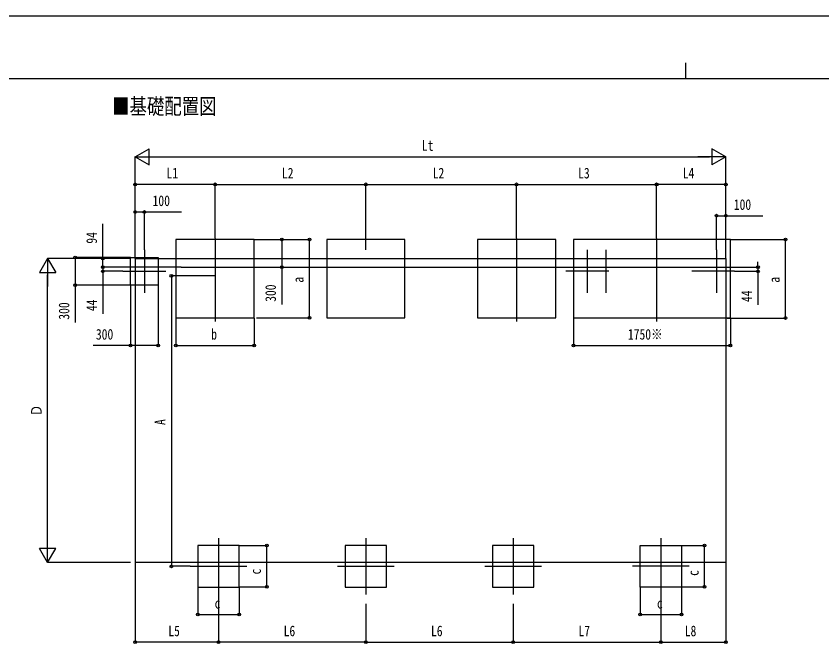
# Model space of a CAD drawing. Units: millimetres, scale not verified, with parts at other scales. Extents: x -14718 to 14718, y -10397 to 10401.
# Drawn here: x -7285 to 1464, y 3477 to 10401 of the extents above; entities that cross this region are included whole.
import ezdxf
from ezdxf.enums import TextEntityAlignment as Align

# ---------------------------------------------------------------- set-up
doc = ezdxf.new("R2010")
doc.units = ezdxf.units.MM
doc.header["$LTSCALE"] = 50
for name, color, linetype in [('0-2_USER1', 3, 'Continuous'), ('0-4_YKK_12', 2, 'Continuous'), ('0-6_YKK_A1', 4, 'Continuous'), ('0-7_YKK_D', 6, 'Continuous'), ('0-8_YKK_ZWAK', 7, 'Continuous')]:
    doc.layers.add(name, color=color, linetype=linetype)
doc.styles.add('ＭＳ ゴシック', font='')
doc.styles.get('ＭＳ ゴシック').set_extended_font_data('MS Gothic')

msp = doc.modelspace()

# ---------------------------------------------------------------- linework, layer by layer
at = {"layer": '0-4_YKK_12'}
for p, q in [((-5124.91, 7987.85), (-5124.91, 7086.75)), ((-1850.91, 7987.85), (-1850.91, 7086.75)), ((-329.91, 7987.85), (-329.91, 7086.75)), ((-5892.91, 7862.9), (-5892.91, 7397.9)), ((-1082.91, 7862.9), (-1082.91, 7397.9)), ((-882.92, 7862.9), (-882.92, 7397.9)), ((320.07, 7862.9), (320.07, 7397.9)), ((-6125.41, 7630.4), (-5660.41, 7630.4)), ((-5491.37, 7674.4), (485.96, 7674.4)), ((-850.2, 7630.4), (-1315.2, 7630.4)), ((515.59, 7630.4), (50.59, 7630.4)), ((-5087.93, 4735.27), (-5087.93, 4120.27)), ((-3487.93, 4735.27), (-3487.93, 4120.27)), ((-1887.93, 4735.27), (-1887.93, 4120.27)), ((-284.93, 4735.27), (-284.93, 4120.27)), ((-5395.43, 4427.77), (-4780.43, 4427.77)), ((-3795.43, 4427.77), (-3180.43, 4427.77)), ((-2195.43, 4427.77), (-1580.43, 4427.77)), ((22.57, 4427.77), (-592.43, 4427.77))]:
    msp.add_line(p, q, dxfattribs=at)
at = {"layer": '0-6_YKK_A1'}
for p, q in [((-5992.91, 7768.4), (420.09, 7768.4)), ((-5992.91, 7768.4), (-5992.91, 4468.4)), ((420.09, 7768.4), (420.09, 4468.4)), ((420.09, 4468.4), (-5992.91, 4468.4))]:
    msp.add_line(p, q, dxfattribs=at)
for points in [[(-5549.71, 7124.4), (-4699.71, 7124.4), (-4699.71, 7974.4), (-5549.71, 7974.4)], [(-3912.71, 7124.4), (-3062.71, 7124.4), (-3062.71, 7974.4), (-3912.71, 7974.4)], [(-2275.71, 7124.4), (-1425.71, 7124.4), (-1425.71, 7974.4), (-2275.71, 7974.4)], [(-1233.7, 7124.4), (470.07, 7124.4), (470.07, 7974.4), (-1233.7, 7974.4)], [(-6042.91, 7780.4), (-5742.91, 7780.4), (-5742.91, 7480.4), (-6042.91, 7480.4)], [(-5312.93, 4202.77), (-4862.93, 4202.77), (-4862.93, 4652.77), (-5312.93, 4652.77)], [(-3712.93, 4202.77), (-3262.93, 4202.77), (-3262.93, 4652.77), (-3712.93, 4652.77)], [(-2112.93, 4202.77), (-1662.93, 4202.77), (-1662.93, 4652.77), (-2112.93, 4652.77)], [(-59.93, 4202.77), (-509.93, 4202.77), (-509.93, 4652.77), (-59.93, 4652.77)]]:
    msp.add_lwpolyline(points, close=True, dxfattribs=at)
at = {"layer": '0-7_YKK_D'}
for p, q in [((-5992.91, 8874.4), (-5841.36, 8961.9)), ((-5841.36, 8786.9), (-5841.36, 8961.9)), ((420.09, 8874.4), (268.53, 8961.9)), ((268.53, 8961.9), (268.53, 8786.9)), ((-5992.91, 7769.4), (-5992.91, 8875.4)), ((-5992.91, 8874.4), (-5841.36, 8786.9)), ((-5992.91, 8874.4), (-5689.81, 8874.4)), ((-5817.91, 8874.4), (245.09, 8874.4)), ((420.09, 8874.4), (116.98, 8874.4)), ((420.09, 8874.4), (268.53, 8786.9)), ((420.09, 7769.4), (420.09, 8875.4)), ((-5992.91, 7769.4), (-5992.91, 8575.4)), ((-5124.91, 8574.4), (-5992.91, 8574.4)), ((-5124.91, 7988.85), (-5124.91, 8575.4)), ((-5124.91, 7988.85), (-5124.91, 8575.4)), ((-5124.91, 8574.4), (-3487.91, 8574.4)), ((-3487.91, 7863.9), (-3487.91, 8575.4)), ((-3487.91, 7863.9), (-3487.91, 8575.4)), ((-3487.91, 8574.4), (-1850.91, 8574.4)), ((-1850.91, 7989.85), (-1850.91, 8575.4)), ((-1850.91, 7989.85), (-1850.91, 8575.4)), ((-1850.91, 8574.4), (-329.91, 8574.4)), ((-329.91, 7989.85), (-329.91, 8575.4)), ((-329.91, 7989.85), (-329.91, 8575.4)), ((420.09, 8574.4), (-329.91, 8574.4)), ((420.09, 7769.4), (420.09, 8575.4)), ((-5992.91, 7769.4), (-5992.91, 8275.4)), ((-5892.91, 7863.9), (-5892.91, 8275.4)), ((320.07, 7863.9), (320.07, 8235.55)), ((420.09, 7769.4), (420.09, 8235.55)), ((-4698.71, 7974.4), (-4098.71, 7974.4)), ((-4698.71, 7974.4), (-4398.71, 7974.4)), ((-4099.71, 7124.4), (-4099.71, 7974.4)), ((471.07, 7974.4), (1071.07, 7974.4)), ((1070.07, 7123.4), (1070.07, 7974.4)), ((-6942.91, 7768.4), (-7030.41, 7616.85)), ((-6042.91, 7768.4), (-6943.91, 7768.4)), ((-6942.91, 7768.4), (-6855.41, 7616.85)), ((-6942.91, 7768.4), (-6942.91, 7465.29)), ((-6043.91, 7780.4), (-6643.91, 7780.4)), ((-6042.91, 7768.4), (-6343.91, 7768.4)), ((-6342.91, 7674.4), (-6342.91, 7733.9)), ((770.07, 7674.4), (770.07, 7733.9)), ((-7030.41, 7616.85), (-6855.41, 7616.85)), ((-5492.37, 7674.4), (-6343.91, 7674.4)), ((-5492.37, 7674.4), (-6343.91, 7674.4)), ((-6126.41, 7630.4), (-6343.91, 7630.4)), ((-6342.91, 7674.4), (-6342.91, 7630.4)), ((-6342.91, 7630.4), (-6342.91, 7168.1)), ((486.96, 7674.4), (771.07, 7674.4)), ((516.59, 7630.4), (771.07, 7630.4)), ((770.07, 7674.4), (770.07, 7630.4)), ((770.07, 7630.4), (770.07, 7266.6)), ((-6942.91, 4643.4), (-6942.91, 7593.4)), ((-5125.91, 7580.4), (-5600.71, 7580.4)), ((-5599.71, 7580.4), (-5599.71, 4427.77)), ((-6043.91, 7480.4), (-6643.91, 7480.4)), ((-6043.91, 7479.4), (-6043.91, 6823.4)), ((-5743.91, 7479.4), (-5743.91, 6823.4)), ((-5549.71, 7125.33), (-5549.71, 6823.4)), ((-4699.71, 7123.4), (-4699.71, 6823.4)), ((-4673.89, 7124.4), (-4098.71, 7124.4)), ((-1233.7, 7123.4), (-1233.7, 6823.4)), ((434.09, 7123.4), (1071.07, 7123.4)), ((470.07, 7123.4), (470.07, 6823.4)), ((-5549.71, 6824.4), (-4699.71, 6824.4)), ((-1233.7, 6824.4), (470.07, 6824.4)), ((-6942.91, 4468.4), (-6942.91, 4771.51)), ((-4861.93, 4654.42), (-4561.93, 4654.42)), ((-4562.93, 4204.42), (-4562.93, 4654.42)), ((-108.91, 4654.42), (191.09, 4654.42)), ((190.09, 4204.42), (190.09, 4654.42)), ((-6942.91, 4468.4), (-7030.41, 4619.95)), ((-6855.41, 4619.95), (-7030.41, 4619.95)), ((-6942.91, 4468.4), (-6855.41, 4619.95)), ((-6042.91, 4468.4), (-6943.91, 4468.4)), ((-5992.91, 4467.4), (-5992.91, 3603.42)), ((420.09, 4467.4), (420.09, 3603.42)), ((-5396.43, 4427.77), (-5600.71, 4427.77)), ((-5312.93, 4203.42), (-5312.93, 3903.42)), ((-4862.93, 4203.42), (-4862.93, 3903.42)), ((-4861.93, 4204.42), (-4561.93, 4204.42)), ((-509.93, 4203.42), (-509.93, 3903.42)), ((-108.91, 4204.42), (191.09, 4204.42)), ((-59.93, 4203.42), (-59.93, 3903.42)), ((-5087.93, 4120.92), (-5087.93, 3603.42)), ((-5087.93, 4120.92), (-5087.93, 3603.42)), ((-284.93, 4119.27), (-284.93, 3603.42)), ((-284.93, 4119.27), (-284.93, 3603.42)), ((-3487.93, 4019.27), (-3487.93, 3603.42)), ((-3487.93, 4019.27), (-3487.93, 3603.42)), ((-1887.93, 4019.27), (-1887.93, 3603.42)), ((-1887.93, 4019.27), (-1887.93, 3603.42)), ((-5312.93, 3904.42), (-4862.93, 3904.42)), ((-509.93, 3904.42), (-59.93, 3904.42)), ((-5087.93, 3604.42), (-5992.91, 3604.42)), ((-3487.93, 3604.42), (-5087.93, 3604.42)), ((-3487.93, 3604.42), (-1887.93, 3604.42)), ((-1887.93, 3604.42), (-284.93, 3604.42)), ((-284.93, 3604.42), (420.09, 3604.42))]:
    msp.add_line(p, q, dxfattribs=at)
for points in [[(-5992.91, 8274.4), (-5892.91, 8274.4), (-5487.81, 8274.4)], [(320.07, 8234.55), (420.09, 8234.55), (821.19, 8234.55)], [(-6342.91, 7674.4), (-6342.91, 7768.4), (-6342.91, 8145.4)], [(-4399.71, 7974.4), (-4399.71, 7674.4), (-4399.71, 7269.3)], [(-6642.91, 7780.4), (-6642.91, 7480.4), (-6642.91, 7075.3)], [(-5743.91, 6824.4), (-6043.91, 6824.4), (-6449.01, 6824.4)]]:
    msp.add_lwpolyline(points, dxfattribs=at)
for centre in [(-5992.91, 8574.4), (-5124.91, 8574.4), (-5124.91, 8574.4), (-3487.91, 8574.4), (-3487.91, 8574.4), (-1850.91, 8574.4), (-1850.91, 8574.4), (-329.91, 8574.4), (-329.91, 8574.4), (420.09, 8574.4), (-5992.91, 8274.4), (-5892.91, 8274.4), (320.07, 8234.55), (420.09, 8234.55), (-4399.71, 7974.4), (-4099.71, 7974.4), (1070.07, 7974.4), (-6642.91, 7780.4), (-6342.91, 7768.4), (-6342.91, 7674.4), (-6342.91, 7674.4), (-6342.91, 7630.4), (-4399.71, 7674.4), (770.07, 7674.4), (770.07, 7630.4), (-5599.71, 7580.4), (-6642.91, 7480.4), (-4099.71, 7124.4), (1070.07, 7123.4), (-6043.91, 6824.4), (-5743.91, 6824.4), (-5549.71, 6824.4), (-4699.71, 6824.4), (-1233.7, 6824.4), (470.07, 6824.4), (-4562.93, 4654.42), (190.09, 4654.42), (-5599.71, 4427.77), (-4562.93, 4204.42), (190.09, 4204.42), (-5312.93, 3904.42), (-4862.93, 3904.42), (-509.93, 3904.42), (-59.93, 3904.42), (-5992.91, 3604.42), (-5087.93, 3604.42), (-5087.93, 3604.42), (-3487.93, 3604.42), (-3487.93, 3604.42), (-1887.93, 3604.42), (-1887.93, 3604.42), (-284.93, 3604.42), (-284.93, 3604.42), (420.09, 3604.42)]:
    msp.add_circle(centre, 14.88, dxfattribs=at)
at = {"layer": '0-8_YKK_ZWAK'}
for p, q in [((-17.43, 9893.4), (-17.43, 9718.4)), ((13632.57, 9718.4), (-13667.43, 9718.4))]:
    msp.add_line(p, q, dxfattribs=at)
msp.add_lwpolyline([(-14717.5, -10389.1), (14717.5, -10389.1), (14717.5, 10400.9), (-14717.5, 10400.9)], close=True, dxfattribs=at)

# ---------------------------------------------------------------- texts
at = {"layer": '0-2_USER1', "style": 'ＭＳ ゴシック', "width": 0.8}
msp.add_text('■基礎配置図', height=173.2, dxfattribs=at).set_placement((-6242.71, 9283.6), align=Align.BOTTOM_LEFT)
at = {"layer": '0-7_YKK_D', "style": 'ＭＳ ゴシック', "width": 0.8}
for s, p in [('Lt', (-2878.81, 8904.4)), ('L1', (-5651.31, 8604.4)), ('L2', (-4398.81, 8604.4)), ('L2', (-2761.81, 8604.4)), ('L3', (-1182.81, 8604.4)), ('L4', (-47.31, 8604.4)), ('100', (-5803.41, 8304.4)), ('100', (507.59, 8262.55)), ('300', (-6419.01, 6854.4)), ('b', (-5166.71, 6854.4)), ('1750※', (-642.22, 6854.4)), ('c', (-5129.93, 3934.42)), ('c', (-326.93, 3934.42)), ('L5', (-5632.82, 3634.42)), ('L6', (-4380.33, 3634.42)), ('L6', (-2780.33, 3634.42)), ('L7', (-1178.83, 3634.42)), ('L8', (-24.82, 3634.42))]:
    msp.add_text(s, height=115.5, dxfattribs=at).set_placement(p, align=Align.BOTTOM_LEFT)
for s, p in [('94', (-6372.91, 7930.6)), ('a', (-4129.71, 7507.4)), ('a', (1040.07, 7506.9)), ('300', (-4429.71, 7299.3)), ('44', (740.07, 7296.6)), ('300', (-6672.91, 7105.3)), ('44', (-6372.91, 7198.1)), ('Ｄ', (-6972.91, 6055.4)), ('A', (-5629.71, 5962.09)), ('c', (-4592.93, 4339.91)), ('c', (160.09, 4323.52))]:
    msp.add_text(s, height=115.5, rotation=90, dxfattribs=at).set_placement(p, align=Align.BOTTOM_LEFT)

doc.saveas('drawing.dxf')
